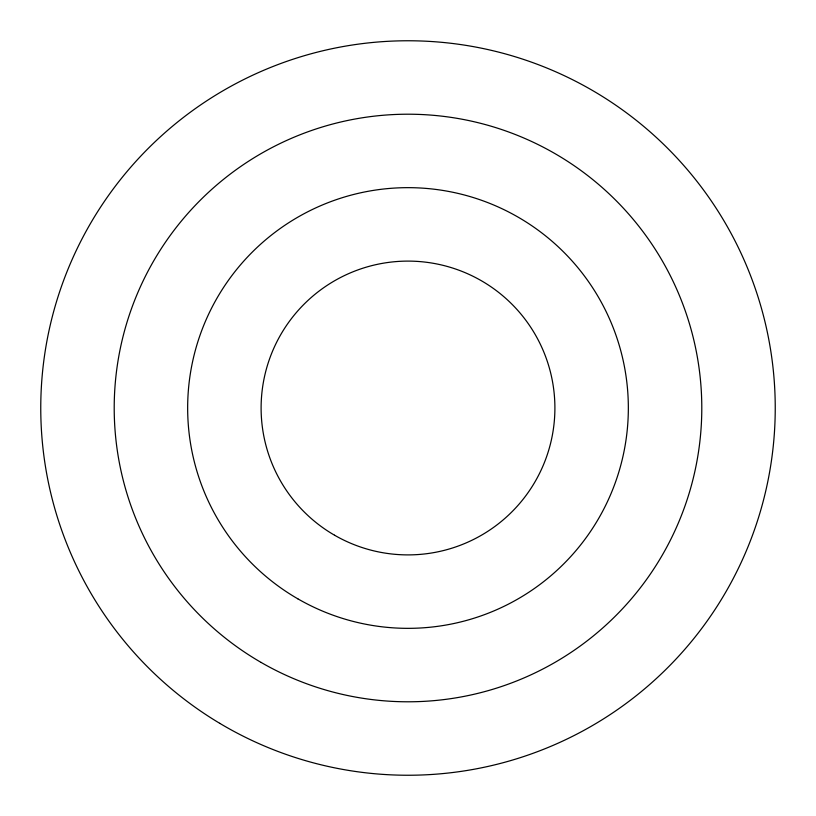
<?xml version="1.0" encoding="UTF-8"?>
<svg xmlns="http://www.w3.org/2000/svg" width="816" height="816" viewBox="0 0 816 816"><rect width="100%" height="100%" fill="white"/><g stroke="black" fill="none" stroke-linecap="round" stroke-linejoin="round"><path stroke-width="1.22" d="M219.728 723.313A367.241 367.241 0 0 0 775.2 413.386A367.241 367.241 0 0 0 229.072 87.302A367.241 367.241 0 0 0 219.728 723.313M261.1 662.429A293.791 293.791 0 0 0 701.791 408A293.791 293.791 0 0 0 261.1 153.571A293.791 293.791 0 0 0 261.1 662.429M334.55 535.214A146.9 146.9 0 0 0 554.9 408A146.9 146.9 0 0 0 334.55 280.786A146.9 146.9 0 0 0 334.55 535.214M297.83 598.822A220.34 220.34 0 0 0 628.34 408A220.34 220.34 0 0 0 297.83 217.178A220.34 220.34 0 0 0 297.83 598.822"/></g></svg>
